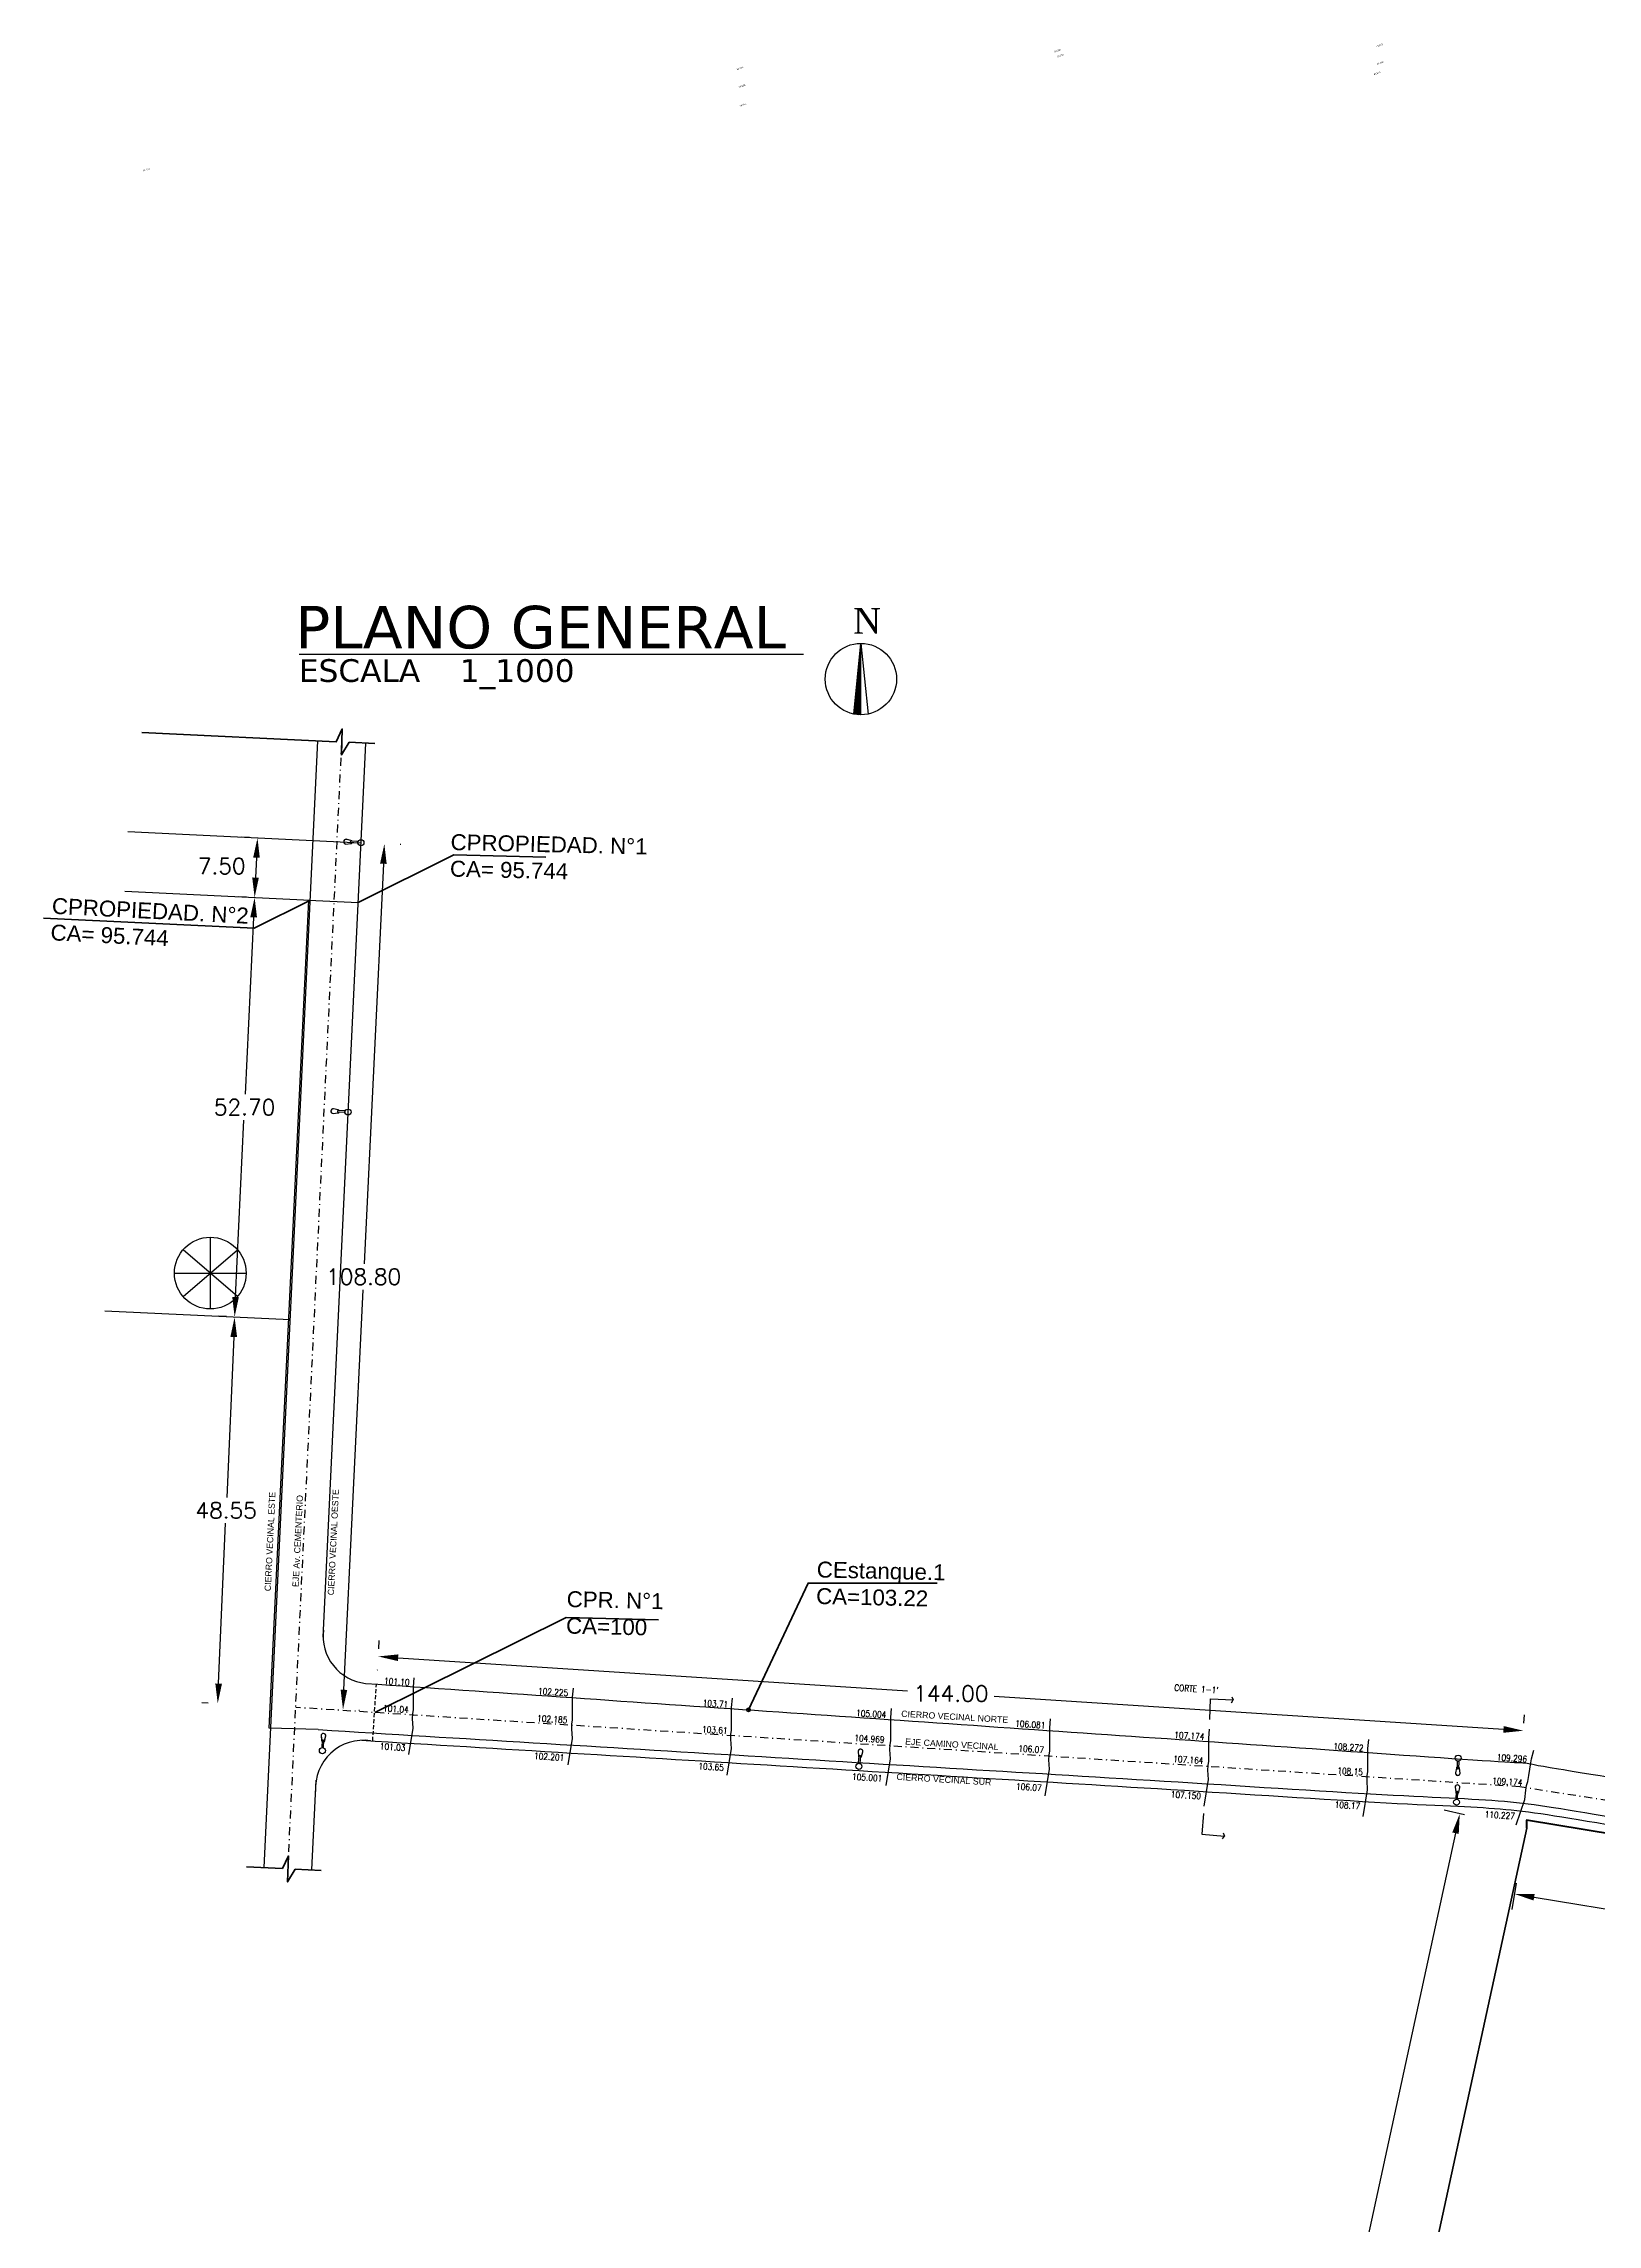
# Model space of a CAD drawing. Header units: metres. Extents: x 244933 to 246143, y 6126180 to 6128142.
# Drawn here: x 245335.3 to 245530.3, y 6126851 to 6127124.8 of the extents above; entities that cross this region are included whole.
import ezdxf

# ---------------------------------------------------------------- set-up
doc = ezdxf.new("R2010")
doc.units = ezdxf.units.M
doc.header["$LTSCALE"] = 2
doc.header["$MEASUREMENT"] = 0
doc.header["$PDMODE"] = 34
doc.header["$PDSIZE"] = 0.066667
doc.linetypes.add('DASHDOT', pattern=[1, 0.5, -0.25, 0, -0.25])
doc.linetypes.add('DASHED2', pattern=[0.375, 0.25, -0.125])
doc.layers.get('0').update_dxf_attribs({"linetype": 'CONTINUOUS'})
doc.layers.get('Defpoints').update_dxf_attribs({"linetype": 'CONTINUOUS'})
for name, color, linetype in [('AP_Proyectada', 10, 'CONTINUOUS'), ('casa', 8, 'CONTINUOUS'), ('COD', 3, 'CONTINUOUS'), ('CV', 40, 'CONTINUOUS'), ('OCUPAR 3', 74, 'CONTINUOUS')]:
    doc.layers.add(name, color=color, linetype=linetype)
doc.layers.add('PR-P', color=7, linetype='CONTINUOUS', lineweight=40)
doc.styles.add('ARIAL', font='arial.ttf', dxfattribs={"height": 7})
doc.styles.add('ROMANS', font='ROMANS')
doc.styles.add('STYLE1', font='verdana.ttf')
doc.styles.add('USER3', font='dutchi.ttf', dxfattribs={"height": 0.004})
doc.linetypes.add('CERCO_PRES', pattern='A,0.18,-0.18,0.18,-0.18,["x",Standard,S=0.3,R=0,X=0,Y=-0.1],0.18,-0.18,0.18,-0.18', length=1.44)
doc.dimstyles.new('VIUPORST', dxfattribs={"dimscale": 0, "dimtxt": 2, "dimasz": 2.5, "dimexe": 2, "dimexo": 8, "dimtad": 0, "dimtih": 1, "dimtoh": 1, "dimlfac": -1, "dimzin": 0, "dimdsep": 46, "dimtxsty": 'ROMANS', "dimcen": 2.5, "dimdle": 2, "dimclrd": 256, "dimclre": 256, "dimclrt": 2, "dimadec": 0, "dimazin": 0, "dimtfac": 1, "dimtdec": 4, "dimtmove": 2, "dimatfit": 3, "dimfxl": 1, "dimtolj": 1, "dimtzin": 0, "dimarcsym": 0})

# ---------------------------------------------------------------- blocks, each defined once
blk = doc.blocks.new('*D125')
at = {"layer": 'casa', "lineweight": -2, "transparency": 16777216}
for p, q in [((245377.35, 6126923.26), (245377.42, 6126924.31)), ((245379.78, 6126922.15), (245443.7, 6126918)), ((245518.49, 6126913.15), (245454.57, 6126917.3)), ((245521.05, 6126913.93), (245521.12, 6126914.98))]:
    blk.add_line(p, q, dxfattribs=at)
at = {"layer": 'casa', "transparency": 16777216}
for points in [[(245379.81, 6126922.57), (245379.76, 6126921.73), (245377.29, 6126922.31)], [(245518.52, 6126913.57), (245518.46, 6126912.73), (245520.99, 6126912.99)]]:
    blk.add_solid(points, dxfattribs=at)
at = {"layer": 'Defpoints', "color": 0, "transparency": 16777216}
for p in [(245377.29, 6126922.31), (245376.83, 6126915.27), (245520.53, 6126905.95)]:
    blk.add_point(p, dxfattribs=at)
at = {"layer": 'casa', "color": 2, "transparency": 16777216, "insert": (245449.14, 6126917.65), "char_height": 2, "attachment_point": 5, "style": 'ROMANS'}
blk.add_mtext('\\A1;144.00', dxfattribs=at)
blk = doc.blocks.new('*D181')
at = {"layer": 'casa', "lineweight": -2, "transparency": 16777216}
for p, q in [((245380.12, 6127024.21), (245380.05, 6127024.21)), ((245377.94, 6127021.81), (245375.54, 6126971.59)), ((245372.99, 6126918.13), (245375.38, 6126968.34)), ((245374.93, 6126915.53), (245374.87, 6126915.53))]:
    blk.add_line(p, q, dxfattribs=at)
at = {"layer": 'casa', "transparency": 16777216}
for points in [[(245377.52, 6127021.83), (245378.35, 6127021.79), (245378.06, 6127024.3)], [(245372.57, 6126918.15), (245373.4, 6126918.11), (245372.87, 6126915.63)]]:
    blk.add_solid(points, dxfattribs=at)
at = {"layer": 'Defpoints', "color": 0, "transparency": 16777216}
for p in [(245372.13, 6127024.59), (245366.94, 6126915.91), (245372.87, 6126915.63)]:
    blk.add_point(p, dxfattribs=at)
at = {"layer": 'casa', "color": 2, "transparency": 16777216, "insert": (245375.46, 6126969.97), "char_height": 2, "attachment_point": 5, "style": 'ROMANS'}
blk.add_mtext('\\A1;108.80', dxfattribs=at)
blk = doc.blocks.new('*D183')
at = {"layer": 'casa', "lineweight": -2, "transparency": 16777216}
for p, q in [((245358.07, 6126964.96), (245357.27, 6126964.99)), ((245359.16, 6126962.41), (245358.28, 6126942.28)), ((245357.26, 6126918.9), (245358.14, 6126939.03)), ((245355.95, 6126916.45), (245355.16, 6126916.49))]:
    blk.add_line(p, q, dxfattribs=at)
at = {"layer": 'casa', "transparency": 16777216}
for points in [[(245358.74, 6126962.43), (245359.58, 6126962.39), (245359.27, 6126964.9)], [(245356.85, 6126918.92), (245357.68, 6126918.88), (245357.15, 6126916.4)]]:
    blk.add_solid(points, dxfattribs=at)
at = {"layer": 'Defpoints', "color": 0, "transparency": 16777216}
for p in [(245366.06, 6126964.61), (245357.15, 6126916.4), (245363.94, 6126916.11)]:
    blk.add_point(p, dxfattribs=at)
at = {"layer": 'casa', "color": 2, "transparency": 16777216, "insert": (245358.21, 6126940.65), "char_height": 2, "attachment_point": 5, "style": 'ROMANS'}
blk.add_mtext('\\A1;48.55', dxfattribs=at)
blk = doc.blocks.new('*D184')
at = {"layer": 'casa', "lineweight": -2, "transparency": 16777216}
for p, q in [((245360.78, 6127017.62), (245359.78, 6127017.67)), ((245361.66, 6127015.08), (245360.6, 6126992.88)), ((245359.39, 6126967.43), (245360.44, 6126989.63)), ((245358.27, 6126964.98), (245357.27, 6126965.03))]:
    blk.add_line(p, q, dxfattribs=at)
at = {"layer": 'casa', "transparency": 16777216}
for points in [[(245361.24, 6127015.1), (245362.08, 6127015.06), (245361.78, 6127017.57)], [(245358.97, 6126967.45), (245359.8, 6126967.41), (245359.27, 6126964.93)]]:
    blk.add_solid(points, dxfattribs=at)
at = {"layer": 'Defpoints', "color": 0, "transparency": 16777216}
for p in [(245361.78, 6127017.57), (245368.77, 6127017.24), (245366.26, 6126964.6)]:
    blk.add_point(p, dxfattribs=at)
at = {"layer": 'casa', "color": 2, "transparency": 16777216, "insert": (245360.52, 6126991.25), "char_height": 2, "attachment_point": 5, "style": 'ROMANS'}
blk.add_mtext('\\A1;52.70', dxfattribs=at)
blk = doc.blocks.new('*D185')
at = {"layer": 'casa', "lineweight": -2, "transparency": 16777216}
for p, q in [((245361.14, 6127025.11), (245360.14, 6127025.16)), ((245362.02, 6127022.57), (245361.9, 6127020.07)), ((245360.78, 6127017.62), (245359.78, 6127017.67))]:
    blk.add_line(p, q, dxfattribs=at)
at = {"layer": 'casa', "transparency": 16777216}
for points in [[(245361.6, 6127022.59), (245362.43, 6127022.55), (245362.14, 6127025.06)], [(245361.48, 6127020.09), (245362.31, 6127020.05), (245361.78, 6127017.57)]]:
    blk.add_solid(points, dxfattribs=at)
at = {"layer": 'Defpoints', "color": 0, "transparency": 16777216}
for p in [(245369.13, 6127024.73), (245361.78, 6127017.57), (245368.77, 6127017.24)]:
    blk.add_point(p, dxfattribs=at)
at = {"layer": 'casa', "color": 2, "transparency": 16777216, "insert": (245357.65, 6127021.52), "char_height": 2, "attachment_point": 5, "style": 'ROMANS'}
blk.add_mtext('\\A1;7.50', dxfattribs=at)
blk = doc.blocks.new('*D232')
at = {"layer": 'casa', "lineweight": -2, "transparency": 16777216}
for p, q in [((245513.6, 6126902.44), (245511.04, 6126903)), ((245512.47, 6126900.13), (245492.81, 6126809.72)), ((245472.46, 6126716.07), (245492.11, 6126806.47)), ((245472.53, 6126713.5), (245469.97, 6126714.05))]:
    blk.add_line(p, q, dxfattribs=at)
at = {"layer": 'casa', "transparency": 16777216}
for points in [[(245512.06, 6126900.22), (245512.87, 6126900.04), (245513, 6126902.57)], [(245472.05, 6126716.16), (245472.86, 6126715.98), (245471.93, 6126713.63)]]:
    blk.add_solid(points, dxfattribs=at)
at = {"layer": 'Defpoints', "color": 0, "transparency": 16777216}
for p in [(245513, 6126902.57), (245521.42, 6126900.74), (245480.35, 6126711.8)]:
    blk.add_point(p, dxfattribs=at)
at = {"layer": 'casa', "color": 2, "transparency": 16777216, "insert": (245492.46, 6126808.1), "char_height": 2, "attachment_point": 5, "style": 'ROMANS'}
blk.add_mtext('\\A1;193.36', dxfattribs=at)
blk = doc.blocks.new('*D248')
at = {"layer": 'casa', "lineweight": -2, "transparency": 16777216}
for p, q in [((245520.09, 6126893.86), (245519.54, 6126890.53)), ((245522.33, 6126892.1), (245621.03, 6126875.86)), ((245730.88, 6126857.78), (245632.18, 6126874.02)), ((245733.57, 6126858.73), (245733.02, 6126855.4))]:
    blk.add_line(p, q, dxfattribs=at)
at = {"layer": 'casa', "transparency": 16777216}
for points in [[(245522.4, 6126892.51), (245522.26, 6126891.68), (245519.86, 6126892.5)], [(245730.94, 6126858.2), (245730.81, 6126857.37), (245733.34, 6126857.38)]]:
    blk.add_solid(points, dxfattribs=at)
at = {"layer": 'Defpoints', "color": 0, "transparency": 16777216}
for p in [(245521.38, 6126901.75), (245734.87, 6126866.63), (245733.34, 6126857.38)]:
    blk.add_point(p, dxfattribs=at)
at = {"layer": 'casa', "color": 2, "transparency": 16777216, "insert": (245626.6, 6126874.94), "char_height": 2, "attachment_point": 5, "style": 'ROMANS'}
blk.add_mtext('\\A1;216.35', dxfattribs=at)

msp = doc.modelspace()

# ---------------------------------------------------------------- hatches: boundary and pattern name
at = {"layer": 'casa'}
h = msp.add_hatch(dxfattribs=at)
h.set_pattern_fill('ANSI31', color=256)
h.set_pattern_definition([(45, (15.14193, 94.63675), (-0.0883883476483, 0.0883883476483), [])])
h.paths.add_polyline_path([(245437.855, 6127049.47), (245436.964, 6127040.6, 0.0500879), (245437.855, 6127040.51)])
h = msp.add_hatch(color=256, dxfattribs=at)
h.dxf.hatch_style = 1
h.paths.add_polyline_path([(245423.513, 6126915.614), (245423.752, 6126915.614), (245423.752, 6126915.853, 0.4142136)])
h.paths.add_polyline_path([(245423.752, 6126915.614), (245423.752, 6126915.375, 0.4142136), (245423.991, 6126915.614)])

# ---------------------------------------------------------------- linework, layer by layer
for p, q in [((245436.964, 6127040.6), (245437.855, 6127049.47)), ((245437.855, 6127049.47), (245438.771, 6127040.605)), ((245437.855, 6127040.51), (245437.855, 6127049.47))]:
    msp.add_line(p, q)
msp.add_circle((245437.855, 6127044.99), 4.48)
at = {"layer": 'AP_Proyectada'}
for p, q in [((245363.61, 6126913.309), (245368.572, 6127017.249)), ((245368.572, 6127017.249), (245374.765, 6127016.953))]:
    msp.add_line(p, q, dxfattribs=at)
msp.add_lwpolyline([(245369.769, 6126913.122), (245363.62, 6126913.308)], dxfattribs=at)
msp.add_rational_spline([(245369.769, 6126913.122), (245419.503, 6126910.096), (245469.237, 6126907.07), (245518.971, 6126904.043), (245519.832, 6126904.036), (245520.687, 6126903.947), (245521.531, 6126903.777), (245591.609, 6126892.724), (245661.688, 6126881.671), (245731.766, 6126870.618), (245733.458, 6126870.294), (245736.458, 6126869.72), (245739.51, 6126869.739), (245740.841, 6126869.747), (245757.643, 6126869.451), (245774.445, 6126869.156), (245791.247, 6126868.86)], [1, 1, 1, 1, 0.996952073058, 0.996952073058, 1, 1, 1, 1, 1, 1, 1, 1, 1, 1, 1], degree=3, knots=[0, 0, 0, 0, 1, 1, 1, 1.1913192, 1.1913192, 1.1913192, 2.185255, 2.185255, 2.185255, 7.3366968, 11.3207571, 11.3207571, 11.3207571, 12.3207571, 12.3207571, 12.3207571, 12.3207571], dxfattribs=at)
at = {"layer": 'casa', "color": 114, "linetype": 'CERCO_PRES', "true_color": 0x139b48}
for p, q in [((245362.976, 6126895.839), (245369.727, 6127037.237)), ((245370.363, 6126924.74), (245375.72, 6127036.951)), ((245345.863, 6127025.842), (245375.123, 6127024.445)), ((245345.505, 6127018.35), (245368.772, 6127017.239)), ((245342.992, 6126965.71), (245366.259, 6126964.599)), ((245368.967, 6126895.507), (245369.506, 6126906.795))]:
    msp.add_line(p, q, dxfattribs=at)
at = {"layer": 'casa', "color": 114, "linetype": 'DASHDOT', "true_color": 0x139b48}
msp.add_line((245365.971, 6126895.673), (245372.723, 6127037.094), dxfattribs=at)
at = {"layer": 'casa', "color": 0}
for p, q in [((245521.397, 6126900.74), (245480.325, 6126711.797)), ((245480.345, 6126711.797), (245521.417, 6126900.74))]:
    msp.add_line(p, q, dxfattribs=at)
at = {"layer": 'casa', "color": 114, "true_color": 0x139b48}
for p, q in [((245521.382, 6126900.75), (245521.382, 6126901.75)), ((245521.432, 6126901.75), (245521.432, 6126900.75))]:
    msp.add_line(p, q, dxfattribs=at)
at = {"layer": 'casa', "color": 4}
for p, q in [((245521.382, 6126900.75), (245521.397, 6126900.74)), ((245521.384, 6126901.825), (245521.384, 6126901.75)), ((245521.384, 6126901.75), (245521.433, 6126901.742)), ((245521.397, 6126900.74), (245521.417, 6126900.74)), ((245521.417, 6126900.74), (245521.432, 6126900.75))]:
    msp.add_line(p, q, dxfattribs=at)
at = {"layer": 'casa', "color": 40, "true_color": 0xf8d731}
for p, q in [((245521.384, 6126901.825), (245734.865, 6126866.702)), ((245521.384, 6126901.75), (245734.865, 6126866.627))]:
    msp.add_line(p, q, dxfattribs=at)
at = {"layer": 'casa', "color": 4}
for points in [[(245374.036, 6127024.623, 0.286267), (245373.863, 6127024.73), (245373.282, 6127024.877, 1), (245373.245, 6127024.271), (245373.839, 6127024.346, 0.2867237), (245374.025, 6127024.432, 0.2867237)], [(245374.028, 6127024.623, 0.2815635), (245373.862, 6127024.723), (245373.281, 6127024.869, 0.9977563), (245373.245, 6127024.279), (245373.839, 6127024.353, 0.2820434), (245374.016, 6127024.433, 0.2820434)], [(245372.422, 6126990.811, 0.286267), (245372.249, 6126990.919), (245371.668, 6126991.065, 1), (245371.631, 6126990.46), (245372.225, 6126990.535, 0.2867237), (245372.41, 6126990.621, 0.2867237)], [(245372.414, 6126990.812, 0.2815635), (245372.248, 6126990.912), (245371.667, 6126991.058, 0.9977563), (245371.631, 6126990.467), (245372.225, 6126990.542, 0.2820434), (245372.402, 6126990.621, 0.2820434)], [(245370.464, 6126911.574, 0.286267), (245370.571, 6126911.747), (245370.715, 6126912.329, 1), (245370.11, 6126912.363), (245370.187, 6126911.769, 0.2867237), (245370.273, 6126911.584, 0.2867237)], [(245370.464, 6126911.582, 0.2815635), (245370.564, 6126911.748), (245370.708, 6126912.33, 0.9977563), (245370.117, 6126912.364), (245370.194, 6126911.769, 0.2820434), (245370.274, 6126911.593, 0.2820434)], [(245437.823, 6126909.597, 0.286267), (245437.938, 6126909.766), (245438.108, 6126910.341, 1), (245437.505, 6126910.402), (245437.555, 6126909.806, 0.2867237), (245437.634, 6126909.617, 0.2867237)], [(245437.824, 6126909.606, 0.2815635), (245437.931, 6126909.767), (245438.101, 6126910.342, 0.9977563), (245437.512, 6126910.402), (245437.562, 6126909.805, 0.2820434), (245437.634, 6126909.625, 0.2820434)], [(245512.67, 6126908.455, 0.286267), (245512.571, 6126908.277), (245512.451, 6126907.69, 1), (245513.057, 6126907.681), (245512.956, 6126908.271, 0.2867237), (245512.861, 6126908.452, 0.2867237)], [(245512.67, 6126908.447, 0.2815635), (245512.578, 6126908.277), (245512.458, 6126907.69, 0.9977563), (245513.05, 6126907.68), (245512.948, 6126908.271, 0.2820434), (245512.861, 6126908.444, 0.2820434)], [(245512.765, 6126905.109, 0.286267), (245512.871, 6126905.283), (245513.014, 6126905.865, 1), (245512.409, 6126905.898), (245512.487, 6126905.304, 0.2867237), (245512.574, 6126905.119, 0.2867237)], [(245512.765, 6126905.117, 0.2815635), (245512.864, 6126905.284), (245513.007, 6126905.866, 0.9977563), (245512.416, 6126905.898), (245512.494, 6126905.304, 0.2820434), (245512.575, 6126905.127, 0.2820434)]]:
    msp.add_lwpolyline(points, format="xyb", dxfattribs=at)
for points in [[(245374.651, 6127024.392), (245373.871, 6127024.44)], [(245374.657, 6127024.586), (245373.882, 6127024.633)], [(245373.037, 6126990.581), (245372.256, 6126990.629)], [(245373.043, 6126990.775), (245372.268, 6126990.822)], [(245352.799, 6126967.503), (245359.643, 6126973.348)], [(245359.643, 6126967.503), (245352.799, 6126973.348)], [(245356.221, 6126974.926), (245356.221, 6126965.926)], [(245351.721, 6126970.426), (245360.721, 6126970.426)], [(245481.629, 6126914.412), (245481.74, 6126916.983), (245484.571, 6126916.86)], [(245484.363, 6126916.504), (245484.571, 6126916.86)], [(245484.395, 6126917.234), (245484.571, 6126916.86)], [(245370.236, 6126910.957), (245370.281, 6126911.738)], [(245370.43, 6126910.952), (245370.474, 6126911.727)], [(245437.568, 6126908.992), (245437.648, 6126909.77)], [(245437.761, 6126908.979), (245437.841, 6126909.751)], [(245512.679, 6126909.077), (245512.667, 6126908.301)], [(245512.872, 6126909.08), (245512.86, 6126908.298)], [(245512.538, 6126904.492), (245512.581, 6126905.273)], [(245512.732, 6126904.488), (245512.775, 6126905.263)], [(245480.861, 6126902.582), (245480.64, 6126900.018), (245483.463, 6126899.774)], [(245483.24, 6126899.427), (245483.463, 6126899.774)], [(245483.302, 6126900.155), (245483.463, 6126899.774)]]:
    msp.add_lwpolyline(points, dxfattribs=at)
at = {"layer": 'casa', "color": 2, "linetype": 'DASHED2', "true_color": 0xf1eb1f}
for points in [[(245376.6, 6126911.705), (245377.062, 6126918.834)], [(245377.178, 6126920.61), (245377.18, 6126920.647)]]:
    msp.add_lwpolyline(points, dxfattribs=at)
at = {"layer": 'casa'}
for points in [[(245381.137, 6126910.003), (245381.676, 6126913.327), (245381.6, 6126914.504), (245381.623, 6126915.097), (245381.704, 6126915.643), (245381.704, 6126916.376), (245381.704, 6126917.982), (245381.704, 6126918.514), (245381.81, 6126919.645)], [(245401.109, 6126908.707), (245401.647, 6126912.032), (245401.571, 6126913.209), (245401.595, 6126913.802), (245401.675, 6126914.347), (245401.675, 6126915.08), (245401.675, 6126916.687), (245401.675, 6126917.218), (245401.782, 6126918.35)], [(245421.067, 6126907.413), (245421.606, 6126910.737), (245421.529, 6126911.914), (245421.553, 6126912.507), (245421.634, 6126913.053), (245421.634, 6126913.786), (245421.634, 6126915.392), (245421.634, 6126915.924), (245421.74, 6126917.055)], [(245441.025, 6126906.118), (245441.564, 6126909.443), (245441.487, 6126910.62), (245441.511, 6126911.212), (245441.592, 6126911.758), (245441.592, 6126912.491), (245441.592, 6126914.098), (245441.592, 6126914.629), (245441.698, 6126915.761)], [(245460.983, 6126904.824), (245461.522, 6126908.148), (245461.445, 6126909.325), (245461.469, 6126909.918), (245461.55, 6126910.463), (245461.55, 6126911.196), (245461.55, 6126912.803), (245461.55, 6126913.335), (245461.656, 6126914.466)], [(245480.941, 6126903.529), (245481.48, 6126906.853), (245481.403, 6126908.03), (245481.427, 6126908.623), (245481.508, 6126909.169), (245481.508, 6126909.902), (245481.508, 6126911.509), (245481.508, 6126912.04), (245481.614, 6126913.171)], [(245500.899, 6126902.235), (245501.438, 6126905.559), (245501.361, 6126906.736), (245501.385, 6126907.329), (245501.466, 6126907.874), (245501.466, 6126908.607), (245501.466, 6126910.214), (245501.466, 6126910.745), (245501.572, 6126911.877)], [(245520.095, 6126901.159), (245521.16, 6126904.354), (245521.273, 6126905.528), (245521.392, 6126906.109), (245521.559, 6126906.635), (245521.676, 6126907.358), (245521.934, 6126908.944), (245522.019, 6126909.469), (245522.305, 6126910.568)]]:
    msp.add_lwpolyline(points, dxfattribs=at)
at = {"layer": 'casa', "color": 114, "linetype": 'DASHDOT', "true_color": 0x139b48}
msp.add_lwpolyline([(245838.595, 6126868.658), (245791.294, 6126870.844), (245737.053, 6126871.798), (245520.529, 6126905.949), (245366.938, 6126915.911)], dxfattribs=at)
at = {"layer": 'casa', "color": 4, "elevation": -193}
for points in [[(245423.752, 6126915.375), (245423.752, 6126915.853)], [(245423.991, 6126915.614), (245423.513, 6126915.614)]]:
    msp.add_lwpolyline(points, dxfattribs=at)
at = {"layer": 'casa', "color": 4}
for centre, radius in [((245375.123, 6127024.445), 0.378), ((245373.508, 6126990.633), 0.378), ((245356.221, 6126970.426), 4.5), ((245423.752, 6126915.614, -193), 0.239), ((245370.29, 6126910.486), 0.378), ((245437.601, 6126908.519), 0.378), ((245512.799, 6126909.549), 0.378), ((245512.594, 6126904.021), 0.378)]:
    msp.add_circle(centre, radius, dxfattribs=at)
for centre, start, end in [((245373.877, 6127024.537), 86.50179, 270.95283), ((245374.65, 6127024.489), 262.11157, 87.23468), ((245372.262, 6126990.725), 86.50179, 270.95283), ((245373.036, 6126990.678), 262.11157, 87.23468), ((245370.333, 6126910.959), 172.30602, 357.42913), ((245370.377, 6126911.733), 356.69625, 181.14728), ((245437.665, 6126908.99), 169.75938, 354.88249), ((245437.744, 6126909.76), 354.1496, 178.60064), ((245512.764, 6126908.3), 179.1094, 3.56044), ((245512.776, 6126909.075), 354.71918, 179.84229), ((245512.678, 6126905.268), 356.87069, 181.32172), ((245512.635, 6126904.494), 172.48046, 357.60357)]:
    msp.add_arc(centre, 0.097, start, end, dxfattribs=at)
at = {"layer": 'casa', "color": 114, "linetype": 'CERCO_PRES', "true_color": 0x139b48}
for centre, start, end in [((245376.361, 6126924.892), 173.07944, 263.80324), ((245375.421, 6126905.789), 81.39456, 184.18552)]:
    msp.add_arc(centre, 6, start, end, dxfattribs=at)
for points, weights, knots in [([(245375.713, 6126918.927), (245423.399, 6126915.638), (245471.086, 6126912.35), (245518.772, 6126909.062), (245520.21, 6126909.024), (245521.64, 6126908.86), (245523.05, 6126908.572), (245593.011, 6126897.538), (245662.973, 6126886.503), (245732.934, 6126875.469), (245734.396, 6126875.177), (245737.03, 6126874.744), (245739.676, 6126874.692), (245740.853, 6126874.716)], [1, 1, 1, 1, 0.997441266443, 0.997441266443, 1, 1, 1, 1, 1, 1, 1, 1], [0.0377313, 0.0377313, 0.0377313, 0.0377313, 1, 1, 1, 1.175284, 1.175284, 1.175284, 2.175284, 2.175284, 2.175284, 6.6299195, 10.150087, 10.150087, 10.150087, 10.150087]), ([(245375.249, 6126911.787), (245423.14, 6126908.873), (245471.031, 6126905.959), (245518.923, 6126903.045), (245519.783, 6126903.038), (245520.639, 6126902.948), (245521.482, 6126902.778), (245591.561, 6126891.725), (245661.639, 6126880.672), (245731.718, 6126869.619), (245733.409, 6126869.295), (245736.409, 6126868.721), (245739.461, 6126868.74), (245740.792, 6126868.748), (245757.594, 6126868.452), (245774.396, 6126868.157), (245791.199, 6126867.861)], [1, 1, 1, 1, 0.996952073058, 0.996952073058, 1, 1, 1, 1, 1, 1, 1, 1, 1, 1, 1], [0.037052, 0.037052, 0.037052, 0.037052, 1, 1, 1, 1.1913192, 1.1913192, 1.1913192, 2.185255, 2.185255, 2.185255, 7.3366968, 11.3207571, 11.3207571, 11.3207571, 12.3207571, 12.3207571, 12.3207571, 12.3207571])]:
    msp.add_rational_spline(points, weights, degree=3, knots=knots, dxfattribs=at)
at = {"layer": 'OCUPAR 3'}
msp.add_line((245367.356, 6127048.123), (245430.643, 6127048.123), dxfattribs=at)
at = {"layer": 'PR-P', "color": 7}
for p, q in [((245373.635, 6127037.051), (245376.883, 6127036.896)), ((245335.306, 6127014.983), (245361.711, 6127013.722)), ((245366.882, 6126895.607), (245370.13, 6126895.452))]:
    msp.add_line(p, q, dxfattribs=at)
for points in [[(245347.623, 6127038.292), (245372.031, 6127037.127), (245372.777, 6127038.724), (245372.67, 6127035.464), (245373.635, 6127037.051)], [(245374.765, 6127016.953), (245386.776, 6127022.911), (245398.34, 6127022.644)], [(245361.711, 6127013.722), (245368.772, 6127017.239)], [(245360.765, 6126895.899), (245365.278, 6126895.683), (245366.024, 6126897.28), (245365.917, 6126894.02), (245366.882, 6126895.607)]]:
    msp.add_lwpolyline(points, dxfattribs=at)
at = {"layer": 'PR-P', "color": 7, "elevation": -193}
for points in [[(245423.752, 6126915.614), (245431.224, 6126931.524), (245447.439, 6126931.524)], [(245376.868, 6126915.268), (245400.891, 6126927.183), (245412.455, 6126926.916)]]:
    msp.add_lwpolyline(points, dxfattribs=at)

# ---------------------------------------------------------------- texts
at = {"style": 'USER3'}
msp.add_text('N', height=3.2, dxfattribs=at).set_placement((245436.883, 6127050.695))
at = {"char_height": 0.78777, "width": 13.42756, "attachment_point": 1, "style": 'ARIAL'}
for s, insert, rotation in [('CIERRO VECINAL OESTE', (245370.944, 6126930.011), 87.25284), ('CIERRO VECINAL ESTE', (245363.018, 6126930.522), 87.25284), ('EJE Av. CEMENTERIO', (245366.513, 6126931.049), 87.25284), ('CIERRO VECINAL NORTE  ', (245442.941, 6126915.528), 356.65333), ('EJE CAMINO VECINAL ', (245443.431, 6126912.028), 356.65333), ('CIERRO VECINAL SUR', (245442.346, 6126907.608), 356.65333)]:
    msp.add_mtext(s, dxfattribs=dict(at, insert=insert, rotation=rotation))
at = {"layer": 'COD'}
for s, p in [(' 82.399', (245462.103, 6127123.603, -17.635)), (' 84.707', (245502.486, 6127124.263, -15.327)), (' 80.074', (245422.251, 6127121.382, -19.96)), (' 82.416', (245462.47, 6127122.97, -17.618)), (' 84.533', (245502.192, 6127120.769, -15.501)), (' 84.530', (245502.594, 6127122.071, -15.504)), (' 79.905', (245422.509, 6127119.156, -20.129)), (' 79.951', (245422.612, 6127116.798, -20.083)), (' 76.116', (245347.767, 6127108.659, -23.918))]:
    msp.add_text(s, height=0.2, rotation=19.90629, dxfattribs=at).set_placement(p)
at = {"layer": 'CV', "linetype": 'Continuous', "style": 'ROMANS', "width": 0.85}
for s, p in [('101.10', (245377.999, 6126918.838, 4)), ("CORTE 1-1'", (245477.156, 6126918.013, 4)), ('101.04', (245377.891, 6126915.428, 4)), ('102.225', (245397.323, 6126917.569, 4)), ('103.71', (245417.982, 6126916.08, 4)), ('102.185', (245397.215, 6126914.159, 4)), ('103.61', (245417.904, 6126912.784, 4)), ('105.004', (245437.239, 6126914.816, 4)), ('106.081', (245457.198, 6126913.501, 4)), ('101.03', (245377.476, 6126910.637, 4)), ('104.969', (245437.017, 6126911.696, 4)), ('106.07', (245457.597, 6126910.374, 4)), ('107.174', (245477.156, 6126912.063, 4)), ('108.272', (245497.114, 6126910.646, 4)), ('102.201', (245396.827, 6126909.446, 4)), ('103.65', (245417.436, 6126908.157, 4)), ('105.001', (245436.732, 6126906.841, 4)), ('107.164', (245477.028, 6126909.056, 4)), ('108.15', (245497.618, 6126907.595, 4)), ('109.296', (245517.633, 6126909.267, 4)), ('106.07', (245457.301, 6126905.605, 4)), ('107.150', (245476.72, 6126904.608, 4)), ('109.174', (245517.059, 6126906.312, 4)), ('108.17', (245497.281, 6126903.32, 4)), ('110.227', (245516.107, 6126902.105, 4))]:
    msp.add_text(s, height=0.8, rotation=356.41665, dxfattribs=at).set_placement(p)
at = {"layer": 'OCUPAR 3', "style": 'STYLE1'}
for s, height, p in [('PLANO GENERAL', 5.33333, (245366.866, 6127048.846, -72.038)), ('ESCALA    1_1000', 2.85191, (245367.335, 6127044.633, -38.521))]:
    msp.add_text(s, height=height, dxfattribs=at).set_placement(p)
at = {"layer": 'PR-P', "color": 7, "char_height": 2, "attachment_point": 1, "style": 'ARIAL'}
for s, insert, width, rotation in [('CPROPIEDAD. N°1\\PCA= 95.744', (245386.395, 6127025.537), 26.91028, 358.67574), ('CPROPIEDAD. N°2\\PCA= 95.744', (245336.406, 6127017.537), 26.91028, 357.06477), ('CEstanque.1\\PCA=103.22', (245432.346, 6126934.236, -193), 12.23192, 358.67574), ('CPR. N°1\\PCA=100', (245400.968, 6126930.519, -193), 12.23192, 358.67574)]:
    msp.add_mtext(s, dxfattribs=dict(at, insert=insert, width=width, rotation=rotation))

# ---------------------------------------------------------------- dimensions: what is measured, and where the dimension line sits
at = {"layer": 'casa', "color": 4}
for p1, p2, distance, picture, middle in [((245369.129, 6127024.731), (245368.772, 6127017.239), -7.001, '*D185', (245357.65, 6127021.525)), ((245372.126, 6127024.588), (245366.938, 6126915.911), 5.937, '*D181', (245375.462, 6126969.966)), ((245366.259, 6126964.599), (245368.772, 6127017.239), 7.001, '*D184', (245360.522, 6126991.253)), ((245366.059, 6126964.609), (245363.943, 6126916.106), -6.796, '*D183', (245358.212, 6126940.653)), ((245520.529, 6126905.949), (245376.832, 6126915.273), -7.053, '*D125', (245449.137, 6126917.65)), ((245480.345, 6126711.797), (245521.417, 6126900.74), 8.616, '*D232', (245492.462, 6126808.099)), ((245521.384, 6126901.75), (245734.865, 6126866.627), -9.374, '*D248', (245626.603, 6126874.939))]:
    dim = msp.add_aligned_dim(p1=p1, p2=p2, distance=distance, dimstyle='VIUPORST', override={"dimscale": 1}, dxfattribs=at)
    dim.commit()
    dim.dimension.update_dxf_attribs({"geometry": picture, "text_midpoint": middle})

doc.saveas('drawing.dxf')
